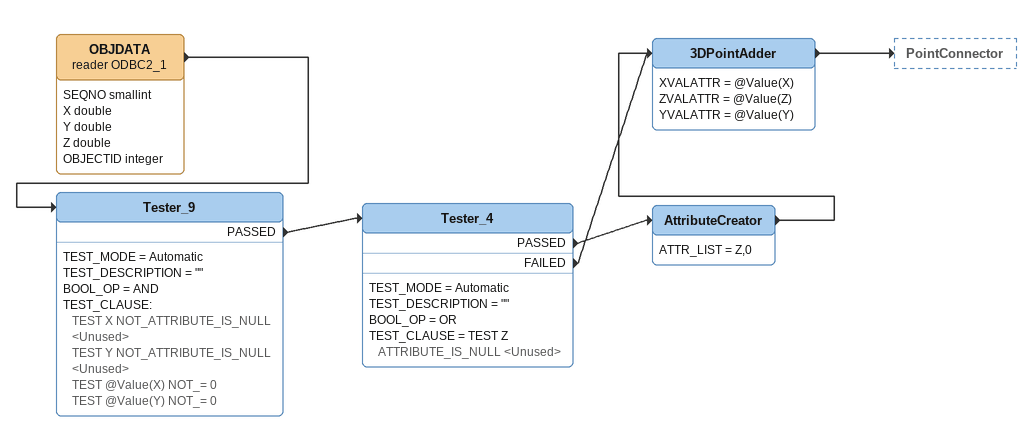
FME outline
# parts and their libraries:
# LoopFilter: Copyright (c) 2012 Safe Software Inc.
OBJDATA (reader ODBC2_1)
    attributes: SEQNO smallint, X double, Y double, Z double, OBJECTID integer
    -> Tester_9
Tester_9
    TEST_MODE = Automatic
    TEST_DESCRIPTION = ""
    BOOL_OP = AND
    TEST_CLAUSE:
      TEST X NOT_ATTRIBUTE_IS_NULL <Unused>
      TEST Y NOT_ATTRIBUTE_IS_NULL <Unused>
      TEST @Value(X) NOT_= 0
      TEST @Value(Y) NOT_= 0
    PASSED -> Tester_4
Tester_4
    TEST_MODE = Automatic
    TEST_DESCRIPTION = ""
    BOOL_OP = OR
    TEST_CLAUSE = TEST Z ATTRIBUTE_IS_NULL <Unused>
    PASSED -> AttributeCreator
    FAILED -> 3DPointAdder
AttributeCreator
    ATTR_LIST = Z,0
    -> 3DPointAdder
3DPointAdder
    XVALATTR = @Value(X)
    ZVALATTR = @Value(Z)
    YVALATTR = @Value(Y)
    -> PointConnector
